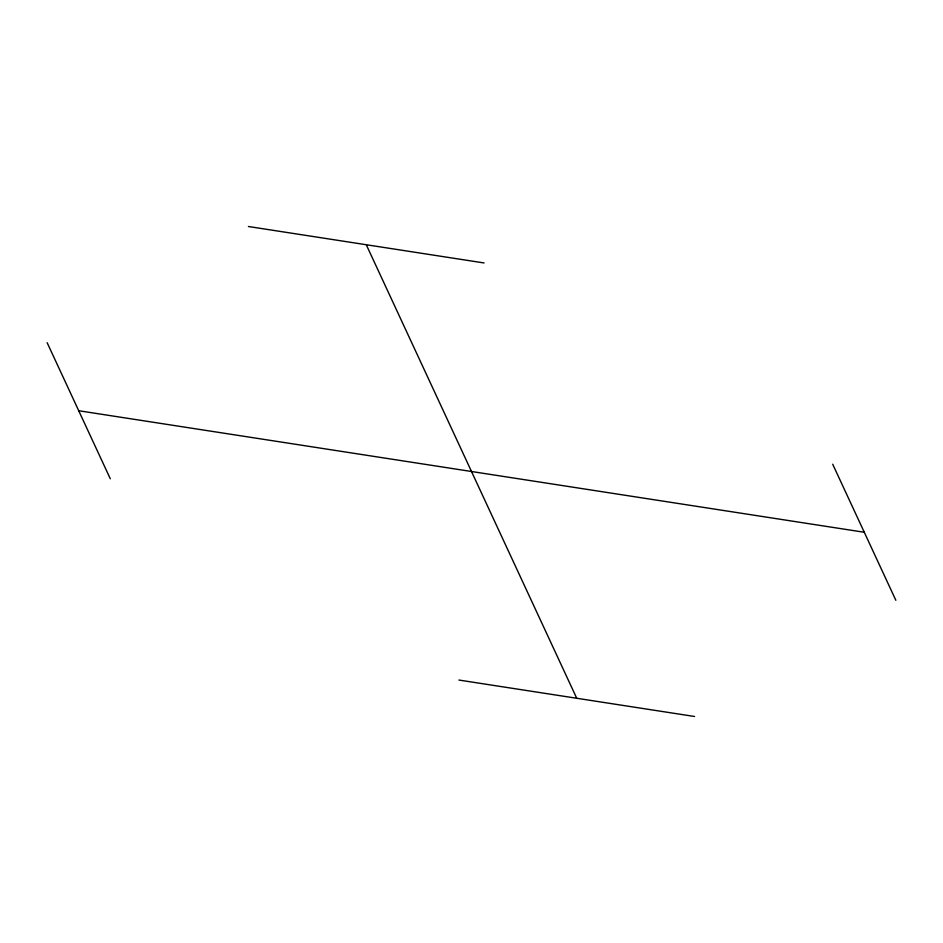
<?xml version="1.0" encoding="UTF-8"?>
<svg xmlns="http://www.w3.org/2000/svg" width="943" height="943" viewBox="0 0 943 943"><rect width="100%" height="100%" fill="white"/><g stroke="black" fill="none" stroke-linecap="round" stroke-linejoin="round"><path stroke-width="1.41" d="M248.422 226.509L484.089 262.956M78.729 410.735L864.271 532.265M458.911 680.044L694.578 716.491M832.704 464.227L895.85 600.29M366.261 244.732L576.739 698.268M47.15 342.71L110.296 478.773"/></g></svg>
